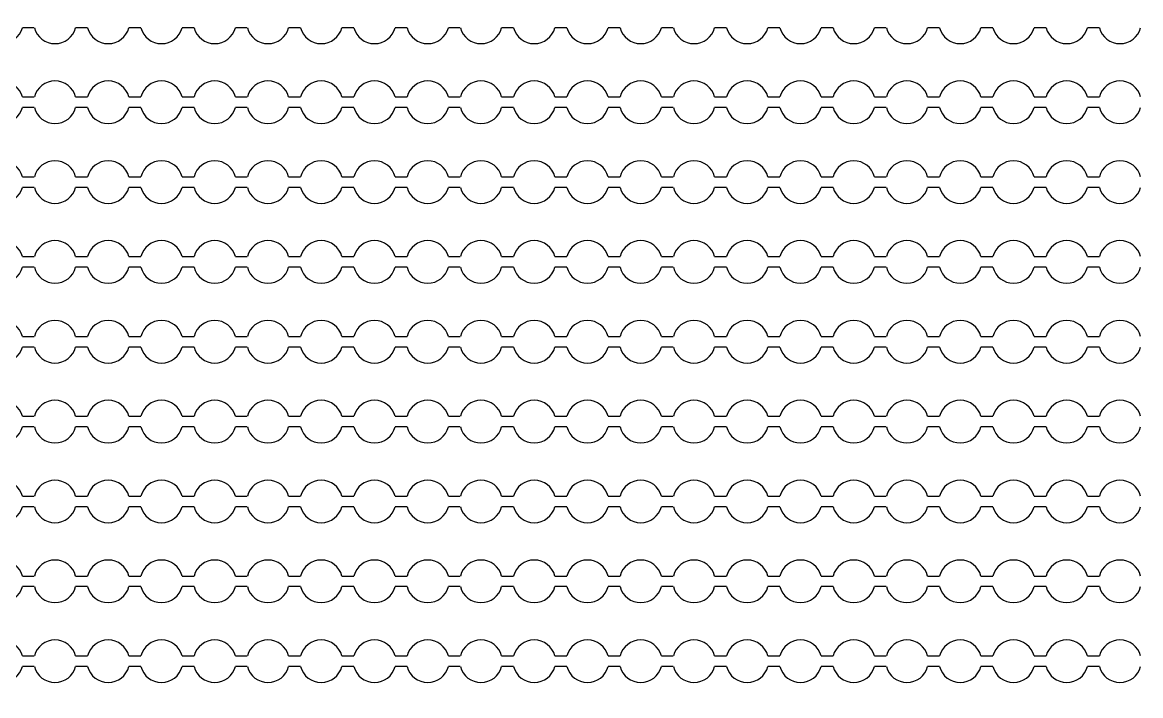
# Model space of a CAD drawing. Extents: x 4056 to 105656, y 4120 to 105720.
# Drawn here: x 60891 to 61941, y 73867 to 74499 of the extents above; entities that cross this region are included whole.
import ezdxf

# ---------------------------------------------------------------- set-up
doc = ezdxf.new("R2010")
doc.units = 13
doc.header["$MEASUREMENT"] = 0
doc.layers.add('Main Layer', color=7, linetype='Continuous', lineweight=0)

msp = doc.modelspace()

# ---------------------------------------------------------------- linework, layer by layer
for p, q in [((60902.1, 74494.2), (60890.9, 74494.2)), ((60952.1, 74494.2), (60940.9, 74494.2)), ((61002.1, 74494.2), (60990.9, 74494.2)), ((61052.1, 74494.2), (61040.9, 74494.2)), ((61102.1, 74494.2), (61090.9, 74494.2)), ((61152.1, 74494.2), (61140.9, 74494.2)), ((61202.1, 74494.2), (61190.9, 74494.2)), ((61252.1, 74494.2), (61240.9, 74494.2)), ((61302.1, 74494.2), (61290.9, 74494.2)), ((61352.1, 74494.2), (61340.9, 74494.2)), ((61402.1, 74494.2), (61390.9, 74494.2)), ((61452.1, 74494.2), (61440.9, 74494.2)), ((61502.1, 74494.2), (61490.9, 74494.2)), ((61552.1, 74494.2), (61540.9, 74494.2)), ((61602.1, 74494.2), (61590.9, 74494.2)), ((61652.1, 74494.2), (61640.9, 74494.2)), ((61702.1, 74494.2), (61690.9, 74494.2)), ((61752.1, 74494.2), (61740.9, 74494.2)), ((61802.1, 74494.2), (61790.9, 74494.2)), ((61852.1, 74494.2), (61840.9, 74494.2)), ((61902.1, 74494.2), (61890.9, 74494.2)), ((60890.9, 74429.2), (60902.1, 74429.2)), ((60940.9, 74429.2), (60952.1, 74429.2)), ((60990.9, 74429.2), (61002.1, 74429.2)), ((61040.9, 74429.2), (61052.1, 74429.2)), ((61090.9, 74429.2), (61102.1, 74429.2)), ((61140.9, 74429.2), (61152.1, 74429.2)), ((61190.9, 74429.2), (61202.1, 74429.2)), ((61240.9, 74429.2), (61252.1, 74429.2)), ((61290.9, 74429.2), (61302.1, 74429.2)), ((61340.9, 74429.2), (61352.1, 74429.2)), ((61390.9, 74429.2), (61402.1, 74429.2)), ((61440.9, 74429.2), (61452.1, 74429.2)), ((61490.9, 74429.2), (61502.1, 74429.2)), ((61540.9, 74429.2), (61552.1, 74429.2)), ((61590.9, 74429.2), (61602.1, 74429.2)), ((61640.9, 74429.2), (61652.1, 74429.2)), ((61690.9, 74429.2), (61702.1, 74429.2)), ((61740.9, 74429.2), (61752.1, 74429.2)), ((61790.9, 74429.2), (61802.1, 74429.2)), ((61840.9, 74429.2), (61852.1, 74429.2)), ((61890.9, 74429.2), (61902.1, 74429.2)), ((60902.1, 74419.2), (60890.9, 74419.2)), ((60952.1, 74419.2), (60940.9, 74419.2)), ((61002.1, 74419.2), (60990.9, 74419.2)), ((61052.1, 74419.2), (61040.9, 74419.2)), ((61102.1, 74419.2), (61090.9, 74419.2)), ((61152.1, 74419.2), (61140.9, 74419.2)), ((61202.1, 74419.2), (61190.9, 74419.2)), ((61252.1, 74419.2), (61240.9, 74419.2)), ((61302.1, 74419.2), (61290.9, 74419.2)), ((61352.1, 74419.2), (61340.9, 74419.2)), ((61402.1, 74419.2), (61390.9, 74419.2)), ((61452.1, 74419.2), (61440.9, 74419.2)), ((61502.1, 74419.2), (61490.9, 74419.2)), ((61552.1, 74419.2), (61540.9, 74419.2)), ((61602.1, 74419.2), (61590.9, 74419.2)), ((61652.1, 74419.2), (61640.9, 74419.2)), ((61702.1, 74419.2), (61690.9, 74419.2)), ((61752.1, 74419.2), (61740.9, 74419.2)), ((61802.1, 74419.2), (61790.9, 74419.2)), ((61852.1, 74419.2), (61840.9, 74419.2)), ((61902.1, 74419.2), (61890.9, 74419.2)), ((60890.9, 74354.2), (60902.1, 74354.2)), ((60940.9, 74354.2), (60952.1, 74354.2)), ((60990.9, 74354.2), (61002.1, 74354.2)), ((61040.9, 74354.2), (61052.1, 74354.2)), ((61090.9, 74354.2), (61102.1, 74354.2)), ((61140.9, 74354.2), (61152.1, 74354.2)), ((61190.9, 74354.2), (61202.1, 74354.2)), ((61240.9, 74354.2), (61252.1, 74354.2)), ((61290.9, 74354.2), (61302.1, 74354.2)), ((61340.9, 74354.2), (61352.1, 74354.2)), ((61390.9, 74354.2), (61402.1, 74354.2)), ((61440.9, 74354.2), (61452.1, 74354.2)), ((61490.9, 74354.2), (61502.1, 74354.2)), ((61540.9, 74354.2), (61552.1, 74354.2)), ((61590.9, 74354.2), (61602.1, 74354.2)), ((61640.9, 74354.2), (61652.1, 74354.2)), ((61690.9, 74354.2), (61702.1, 74354.2)), ((61740.9, 74354.2), (61752.1, 74354.2)), ((61790.9, 74354.2), (61802.1, 74354.2)), ((61840.9, 74354.2), (61852.1, 74354.2)), ((61890.9, 74354.2), (61902.1, 74354.2)), ((60902.1, 74344.2), (60890.9, 74344.2)), ((60952.1, 74344.2), (60940.9, 74344.2)), ((61002.1, 74344.2), (60990.9, 74344.2)), ((61052.1, 74344.2), (61040.9, 74344.2)), ((61102.1, 74344.2), (61090.9, 74344.2)), ((61152.1, 74344.2), (61140.9, 74344.2)), ((61202.1, 74344.2), (61190.9, 74344.2)), ((61252.1, 74344.2), (61240.9, 74344.2)), ((61302.1, 74344.2), (61290.9, 74344.2)), ((61352.1, 74344.2), (61340.9, 74344.2)), ((61402.1, 74344.2), (61390.9, 74344.2)), ((61452.1, 74344.2), (61440.9, 74344.2)), ((61502.1, 74344.2), (61490.9, 74344.2)), ((61552.1, 74344.2), (61540.9, 74344.2)), ((61602.1, 74344.2), (61590.9, 74344.2)), ((61652.1, 74344.2), (61640.9, 74344.2)), ((61702.1, 74344.2), (61690.9, 74344.2)), ((61752.1, 74344.2), (61740.9, 74344.2)), ((61802.1, 74344.2), (61790.9, 74344.2)), ((61852.1, 74344.2), (61840.9, 74344.2)), ((61902.1, 74344.2), (61890.9, 74344.2)), ((60890.9, 74279.2), (60902.1, 74279.2)), ((60940.9, 74279.2), (60952.1, 74279.2)), ((60990.9, 74279.2), (61002.1, 74279.2)), ((61040.9, 74279.2), (61052.1, 74279.2)), ((61090.9, 74279.2), (61102.1, 74279.2)), ((61140.9, 74279.2), (61152.1, 74279.2)), ((61190.9, 74279.2), (61202.1, 74279.2)), ((61240.9, 74279.2), (61252.1, 74279.2)), ((61290.9, 74279.2), (61302.1, 74279.2)), ((61340.9, 74279.2), (61352.1, 74279.2)), ((61390.9, 74279.2), (61402.1, 74279.2)), ((61440.9, 74279.2), (61452.1, 74279.2)), ((61490.9, 74279.2), (61502.1, 74279.2)), ((61540.9, 74279.2), (61552.1, 74279.2)), ((61590.9, 74279.2), (61602.1, 74279.2)), ((61640.9, 74279.2), (61652.1, 74279.2)), ((61690.9, 74279.2), (61702.1, 74279.2)), ((61740.9, 74279.2), (61752.1, 74279.2)), ((61790.9, 74279.2), (61802.1, 74279.2)), ((61840.9, 74279.2), (61852.1, 74279.2)), ((61890.9, 74279.2), (61902.1, 74279.2)), ((60902.1, 74269.2), (60890.9, 74269.2)), ((60952.1, 74269.2), (60940.9, 74269.2)), ((61002.1, 74269.2), (60990.9, 74269.2)), ((61052.1, 74269.2), (61040.9, 74269.2)), ((61102.1, 74269.2), (61090.9, 74269.2)), ((61152.1, 74269.2), (61140.9, 74269.2)), ((61202.1, 74269.2), (61190.9, 74269.2)), ((61252.1, 74269.2), (61240.9, 74269.2)), ((61302.1, 74269.2), (61290.9, 74269.2)), ((61352.1, 74269.2), (61340.9, 74269.2)), ((61402.1, 74269.2), (61390.9, 74269.2)), ((61452.1, 74269.2), (61440.9, 74269.2)), ((61502.1, 74269.2), (61490.9, 74269.2)), ((61552.1, 74269.2), (61540.9, 74269.2)), ((61602.1, 74269.2), (61590.9, 74269.2)), ((61652.1, 74269.2), (61640.9, 74269.2)), ((61702.1, 74269.2), (61690.9, 74269.2)), ((61752.1, 74269.2), (61740.9, 74269.2)), ((61802.1, 74269.2), (61790.9, 74269.2)), ((61852.1, 74269.2), (61840.9, 74269.2)), ((61902.1, 74269.2), (61890.9, 74269.2)), ((60890.9, 74204.2), (60902.1, 74204.2)), ((60940.9, 74204.2), (60952.1, 74204.2)), ((60990.9, 74204.2), (61002.1, 74204.2)), ((61040.9, 74204.2), (61052.1, 74204.2)), ((61090.9, 74204.2), (61102.1, 74204.2)), ((61140.9, 74204.2), (61152.1, 74204.2)), ((61190.9, 74204.2), (61202.1, 74204.2)), ((61240.9, 74204.2), (61252.1, 74204.2)), ((61290.9, 74204.2), (61302.1, 74204.2)), ((61340.9, 74204.2), (61352.1, 74204.2)), ((61390.9, 74204.2), (61402.1, 74204.2)), ((61440.9, 74204.2), (61452.1, 74204.2)), ((61490.9, 74204.2), (61502.1, 74204.2)), ((61540.9, 74204.2), (61552.1, 74204.2)), ((61590.9, 74204.2), (61602.1, 74204.2)), ((61640.9, 74204.2), (61652.1, 74204.2)), ((61690.9, 74204.2), (61702.1, 74204.2)), ((61740.9, 74204.2), (61752.1, 74204.2)), ((61790.9, 74204.2), (61802.1, 74204.2)), ((61840.9, 74204.2), (61852.1, 74204.2)), ((61890.9, 74204.2), (61902.1, 74204.2)), ((60902.1, 74194.2), (60890.9, 74194.2)), ((60952.1, 74194.2), (60940.9, 74194.2)), ((61002.1, 74194.2), (60990.9, 74194.2)), ((61052.1, 74194.2), (61040.9, 74194.2)), ((61102.1, 74194.2), (61090.9, 74194.2)), ((61152.1, 74194.2), (61140.9, 74194.2)), ((61202.1, 74194.2), (61190.9, 74194.2)), ((61252.1, 74194.2), (61240.9, 74194.2)), ((61302.1, 74194.2), (61290.9, 74194.2)), ((61352.1, 74194.2), (61340.9, 74194.2)), ((61402.1, 74194.2), (61390.9, 74194.2)), ((61452.1, 74194.2), (61440.9, 74194.2)), ((61502.1, 74194.2), (61490.9, 74194.2)), ((61552.1, 74194.2), (61540.9, 74194.2)), ((61602.1, 74194.2), (61590.9, 74194.2)), ((61652.1, 74194.2), (61640.9, 74194.2)), ((61702.1, 74194.2), (61690.9, 74194.2)), ((61752.1, 74194.2), (61740.9, 74194.2)), ((61802.1, 74194.2), (61790.9, 74194.2)), ((61852.1, 74194.2), (61840.9, 74194.2)), ((61902.1, 74194.2), (61890.9, 74194.2)), ((60890.9, 74129.2), (60902.1, 74129.2)), ((60940.9, 74129.2), (60952.1, 74129.2)), ((60990.9, 74129.2), (61002.1, 74129.2)), ((61040.9, 74129.2), (61052.1, 74129.2)), ((61090.9, 74129.2), (61102.1, 74129.2)), ((61140.9, 74129.2), (61152.1, 74129.2)), ((61190.9, 74129.2), (61202.1, 74129.2)), ((61240.9, 74129.2), (61252.1, 74129.2)), ((61290.9, 74129.2), (61302.1, 74129.2)), ((61340.9, 74129.2), (61352.1, 74129.2)), ((61390.9, 74129.2), (61402.1, 74129.2)), ((61440.9, 74129.2), (61452.1, 74129.2)), ((61490.9, 74129.2), (61502.1, 74129.2)), ((61540.9, 74129.2), (61552.1, 74129.2)), ((61590.9, 74129.2), (61602.1, 74129.2)), ((61640.9, 74129.2), (61652.1, 74129.2)), ((61690.9, 74129.2), (61702.1, 74129.2)), ((61740.9, 74129.2), (61752.1, 74129.2)), ((61790.9, 74129.2), (61802.1, 74129.2)), ((61840.9, 74129.2), (61852.1, 74129.2)), ((61890.9, 74129.2), (61902.1, 74129.2)), ((60902.1, 74119.2), (60890.9, 74119.2)), ((60952.1, 74119.2), (60940.9, 74119.2)), ((61002.1, 74119.2), (60990.9, 74119.2)), ((61052.1, 74119.2), (61040.9, 74119.2)), ((61102.1, 74119.2), (61090.9, 74119.2)), ((61152.1, 74119.2), (61140.9, 74119.2)), ((61202.1, 74119.2), (61190.9, 74119.2)), ((61252.1, 74119.2), (61240.9, 74119.2)), ((61302.1, 74119.2), (61290.9, 74119.2)), ((61352.1, 74119.2), (61340.9, 74119.2)), ((61402.1, 74119.2), (61390.9, 74119.2)), ((61452.1, 74119.2), (61440.9, 74119.2)), ((61502.1, 74119.2), (61490.9, 74119.2)), ((61552.1, 74119.2), (61540.9, 74119.2)), ((61602.1, 74119.2), (61590.9, 74119.2)), ((61652.1, 74119.2), (61640.9, 74119.2)), ((61702.1, 74119.2), (61690.9, 74119.2)), ((61752.1, 74119.2), (61740.9, 74119.2)), ((61802.1, 74119.2), (61790.9, 74119.2)), ((61852.1, 74119.2), (61840.9, 74119.2)), ((61902.1, 74119.2), (61890.9, 74119.2)), ((60890.9, 74054.2), (60902.1, 74054.2)), ((60940.9, 74054.2), (60952.1, 74054.2)), ((60990.9, 74054.2), (61002.1, 74054.2)), ((61040.9, 74054.2), (61052.1, 74054.2)), ((61090.9, 74054.2), (61102.1, 74054.2)), ((61140.9, 74054.2), (61152.1, 74054.2)), ((61190.9, 74054.2), (61202.1, 74054.2)), ((61240.9, 74054.2), (61252.1, 74054.2)), ((61290.9, 74054.2), (61302.1, 74054.2)), ((61340.9, 74054.2), (61352.1, 74054.2)), ((61390.9, 74054.2), (61402.1, 74054.2)), ((61440.9, 74054.2), (61452.1, 74054.2)), ((61490.9, 74054.2), (61502.1, 74054.2)), ((61540.9, 74054.2), (61552.1, 74054.2)), ((61590.9, 74054.2), (61602.1, 74054.2)), ((61640.9, 74054.2), (61652.1, 74054.2)), ((61690.9, 74054.2), (61702.1, 74054.2)), ((61740.9, 74054.2), (61752.1, 74054.2)), ((61790.9, 74054.2), (61802.1, 74054.2)), ((61840.9, 74054.2), (61852.1, 74054.2)), ((61890.9, 74054.2), (61902.1, 74054.2)), ((60902.1, 74044.2), (60890.9, 74044.2)), ((60952.1, 74044.2), (60940.9, 74044.2)), ((61002.1, 74044.2), (60990.9, 74044.2)), ((61052.1, 74044.2), (61040.9, 74044.2)), ((61102.1, 74044.2), (61090.9, 74044.2)), ((61152.1, 74044.2), (61140.9, 74044.2)), ((61202.1, 74044.2), (61190.9, 74044.2)), ((61252.1, 74044.2), (61240.9, 74044.2)), ((61302.1, 74044.2), (61290.9, 74044.2)), ((61352.1, 74044.2), (61340.9, 74044.2)), ((61402.1, 74044.2), (61390.9, 74044.2)), ((61452.1, 74044.2), (61440.9, 74044.2)), ((61502.1, 74044.2), (61490.9, 74044.2)), ((61552.1, 74044.2), (61540.9, 74044.2)), ((61602.1, 74044.2), (61590.9, 74044.2)), ((61652.1, 74044.2), (61640.9, 74044.2)), ((61702.1, 74044.2), (61690.9, 74044.2)), ((61752.1, 74044.2), (61740.9, 74044.2)), ((61802.1, 74044.2), (61790.9, 74044.2)), ((61852.1, 74044.2), (61840.9, 74044.2)), ((61902.1, 74044.2), (61890.9, 74044.2)), ((60890.9, 73979.2), (60902.1, 73979.2)), ((60940.9, 73979.2), (60952.1, 73979.2)), ((60990.9, 73979.2), (61002.1, 73979.2)), ((61040.9, 73979.2), (61052.1, 73979.2)), ((61090.9, 73979.2), (61102.1, 73979.2)), ((61140.9, 73979.2), (61152.1, 73979.2)), ((61190.9, 73979.2), (61202.1, 73979.2)), ((61240.9, 73979.2), (61252.1, 73979.2)), ((61290.9, 73979.2), (61302.1, 73979.2)), ((61340.9, 73979.2), (61352.1, 73979.2)), ((61390.9, 73979.2), (61402.1, 73979.2)), ((61440.9, 73979.2), (61452.1, 73979.2)), ((61490.9, 73979.2), (61502.1, 73979.2)), ((61540.9, 73979.2), (61552.1, 73979.2)), ((61590.9, 73979.2), (61602.1, 73979.2)), ((61640.9, 73979.2), (61652.1, 73979.2)), ((61690.9, 73979.2), (61702.1, 73979.2)), ((61740.9, 73979.2), (61752.1, 73979.2)), ((61790.9, 73979.2), (61802.1, 73979.2)), ((61840.9, 73979.2), (61852.1, 73979.2)), ((61890.9, 73979.2), (61902.1, 73979.2)), ((60902.1, 73969.2), (60890.9, 73969.2)), ((60952.1, 73969.2), (60940.9, 73969.2)), ((61002.1, 73969.2), (60990.9, 73969.2)), ((61052.1, 73969.2), (61040.9, 73969.2)), ((61102.1, 73969.2), (61090.9, 73969.2)), ((61152.1, 73969.2), (61140.9, 73969.2)), ((61202.1, 73969.2), (61190.9, 73969.2)), ((61252.1, 73969.2), (61240.9, 73969.2)), ((61302.1, 73969.2), (61290.9, 73969.2)), ((61352.1, 73969.2), (61340.9, 73969.2)), ((61402.1, 73969.2), (61390.9, 73969.2)), ((61452.1, 73969.2), (61440.9, 73969.2)), ((61502.1, 73969.2), (61490.9, 73969.2)), ((61552.1, 73969.2), (61540.9, 73969.2)), ((61602.1, 73969.2), (61590.9, 73969.2)), ((61652.1, 73969.2), (61640.9, 73969.2)), ((61702.1, 73969.2), (61690.9, 73969.2)), ((61752.1, 73969.2), (61740.9, 73969.2)), ((61802.1, 73969.2), (61790.9, 73969.2)), ((61852.1, 73969.2), (61840.9, 73969.2)), ((61902.1, 73969.2), (61890.9, 73969.2)), ((60890.9, 73904.2), (60902.1, 73904.2)), ((60940.9, 73904.2), (60952.1, 73904.2)), ((60990.9, 73904.2), (61002.1, 73904.2)), ((61040.9, 73904.2), (61052.1, 73904.2)), ((61090.9, 73904.2), (61102.1, 73904.2)), ((61140.9, 73904.2), (61152.1, 73904.2)), ((61190.9, 73904.2), (61202.1, 73904.2)), ((61240.9, 73904.2), (61252.1, 73904.2)), ((61290.9, 73904.2), (61302.1, 73904.2)), ((61340.9, 73904.2), (61352.1, 73904.2)), ((61390.9, 73904.2), (61402.1, 73904.2)), ((61440.9, 73904.2), (61452.1, 73904.2)), ((61490.9, 73904.2), (61502.1, 73904.2)), ((61540.9, 73904.2), (61552.1, 73904.2)), ((61590.9, 73904.2), (61602.1, 73904.2)), ((61640.9, 73904.2), (61652.1, 73904.2)), ((61690.9, 73904.2), (61702.1, 73904.2)), ((61740.9, 73904.2), (61752.1, 73904.2)), ((61790.9, 73904.2), (61802.1, 73904.2)), ((61840.9, 73904.2), (61852.1, 73904.2)), ((61890.9, 73904.2), (61902.1, 73904.2)), ((60902.1, 73894.2), (60890.9, 73894.2)), ((60952.1, 73894.2), (60940.9, 73894.2)), ((61002.1, 73894.2), (60990.9, 73894.2)), ((61052.1, 73894.2), (61040.9, 73894.2)), ((61102.1, 73894.2), (61090.9, 73894.2)), ((61152.1, 73894.2), (61140.9, 73894.2)), ((61202.1, 73894.2), (61190.9, 73894.2)), ((61252.1, 73894.2), (61240.9, 73894.2)), ((61302.1, 73894.2), (61290.9, 73894.2)), ((61352.1, 73894.2), (61340.9, 73894.2)), ((61402.1, 73894.2), (61390.9, 73894.2)), ((61452.1, 73894.2), (61440.9, 73894.2)), ((61502.1, 73894.2), (61490.9, 73894.2)), ((61552.1, 73894.2), (61540.9, 73894.2)), ((61602.1, 73894.2), (61590.9, 73894.2)), ((61652.1, 73894.2), (61640.9, 73894.2)), ((61702.1, 73894.2), (61690.9, 73894.2)), ((61752.1, 73894.2), (61740.9, 73894.2)), ((61802.1, 73894.2), (61790.9, 73894.2)), ((61852.1, 73894.2), (61840.9, 73894.2)), ((61902.1, 73894.2), (61890.9, 73894.2))]:
    msp.add_line(p, q)
at = {"lineweight": 0}
msp.add_circle((61011.6, 73976.1), 11000, dxfattribs=at)
for centre, start, end in [((60871.5, 74499.2), 194.4775, 345.5225), ((60921.5, 74499.2), 194.4775, 345.5225), ((60971.5, 74499.2), 194.4775, 345.5225), ((61021.5, 74499.2), 194.4775, 345.5225), ((61071.5, 74499.2), 194.4775, 345.5225), ((61121.5, 74499.2), 194.4775, 345.5225), ((61171.5, 74499.2), 194.4775, 345.5225), ((61221.5, 74499.2), 194.4775, 345.5225), ((61271.5, 74499.2), 194.4775, 345.5225), ((61321.5, 74499.2), 194.4775, 345.5225), ((61371.5, 74499.2), 194.4775, 345.5225), ((61421.5, 74499.2), 194.4775, 345.5225), ((61471.5, 74499.2), 194.4775, 345.5225), ((61521.5, 74499.2), 194.4775, 345.5225), ((61571.5, 74499.2), 194.4775, 345.5225), ((61621.5, 74499.2), 194.4775, 345.5225), ((61671.5, 74499.2), 194.4775, 345.5225), ((61721.5, 74499.2), 194.4775, 345.5225), ((61771.5, 74499.2), 194.4775, 345.5225), ((61821.5, 74499.2), 194.4775, 345.5225), ((61871.5, 74499.2), 194.4775, 345.5225), ((61921.5, 74499.2), 194.4775, 345.5225), ((60871.5, 74424.2), 14.4775, 165.5225), ((60921.5, 74424.2), 14.4775, 165.5225), ((60971.5, 74424.2), 14.4775, 165.5225), ((61021.5, 74424.2), 14.4775, 165.5225), ((61071.5, 74424.2), 14.4775, 165.5225), ((61121.5, 74424.2), 14.4775, 165.5225), ((61171.5, 74424.2), 14.4775, 165.5225), ((61221.5, 74424.2), 14.4775, 165.5225), ((61271.5, 74424.2), 14.4775, 165.5225), ((61321.5, 74424.2), 14.4775, 165.5225), ((61371.5, 74424.2), 14.4775, 165.5225), ((61421.5, 74424.2), 14.4775, 165.5225), ((61471.5, 74424.2), 14.4775, 165.5225), ((61521.5, 74424.2), 14.4775, 165.5225), ((61571.5, 74424.2), 14.4775, 165.5225), ((61621.5, 74424.2), 14.4775, 165.5225), ((61671.5, 74424.2), 14.4775, 165.5225), ((61721.5, 74424.2), 14.4775, 165.5225), ((61771.5, 74424.2), 14.4775, 165.5225), ((61821.5, 74424.2), 14.4775, 165.5225), ((61871.5, 74424.2), 14.4775, 165.5225), ((61921.5, 74424.2), 14.4775, 165.5225), ((60871.5, 74424.2), 194.4775, 345.5225), ((60921.5, 74424.2), 194.4775, 345.5225), ((60971.5, 74424.2), 194.4775, 345.5225), ((61021.5, 74424.2), 194.4775, 345.5225), ((61071.5, 74424.2), 194.4775, 345.5225), ((61121.5, 74424.2), 194.4775, 345.5225), ((61171.5, 74424.2), 194.4775, 345.5225), ((61221.5, 74424.2), 194.4775, 345.5225), ((61271.5, 74424.2), 194.4775, 345.5225), ((61321.5, 74424.2), 194.4775, 345.5225), ((61371.5, 74424.2), 194.4775, 345.5225), ((61421.5, 74424.2), 194.4775, 345.5225), ((61471.5, 74424.2), 194.4775, 345.5225), ((61521.5, 74424.2), 194.4775, 345.5225), ((61571.5, 74424.2), 194.4775, 345.5225), ((61621.5, 74424.2), 194.4775, 345.5225), ((61671.5, 74424.2), 194.4775, 345.5225), ((61721.5, 74424.2), 194.4775, 345.5225), ((61771.5, 74424.2), 194.4775, 345.5225), ((61821.5, 74424.2), 194.4775, 345.5225), ((61871.5, 74424.2), 194.4775, 345.5225), ((61921.5, 74424.2), 194.4775, 345.5225), ((60871.5, 74349.2), 14.4775, 165.5225), ((60921.5, 74349.2), 14.4775, 165.5225), ((60971.5, 74349.2), 14.4775, 165.5225), ((61021.5, 74349.2), 14.4775, 165.5225), ((61071.5, 74349.2), 14.4775, 165.5225), ((61121.5, 74349.2), 14.4775, 165.5225), ((61171.5, 74349.2), 14.4775, 165.5225), ((61221.5, 74349.2), 14.4775, 165.5225), ((61271.5, 74349.2), 14.4775, 165.5225), ((61321.5, 74349.2), 14.4775, 165.5225), ((61371.5, 74349.2), 14.4775, 165.5225), ((61421.5, 74349.2), 14.4775, 165.5225), ((61471.5, 74349.2), 14.4775, 165.5225), ((61521.5, 74349.2), 14.4775, 165.5225), ((61571.5, 74349.2), 14.4775, 165.5225), ((61621.5, 74349.2), 14.4775, 165.5225), ((61671.5, 74349.2), 14.4775, 165.5225), ((61721.5, 74349.2), 14.4775, 165.5225), ((61771.5, 74349.2), 14.4775, 165.5225), ((61821.5, 74349.2), 14.4775, 165.5225), ((61871.5, 74349.2), 14.4775, 165.5225), ((61921.5, 74349.2), 14.4775, 165.5225), ((60871.5, 74349.2), 194.4775, 345.5225), ((60921.5, 74349.2), 194.4775, 345.5225), ((60971.5, 74349.2), 194.4775, 345.5225), ((61021.5, 74349.2), 194.4775, 345.5225), ((61071.5, 74349.2), 194.4775, 345.5225), ((61121.5, 74349.2), 194.4775, 345.5225), ((61171.5, 74349.2), 194.4775, 345.5225), ((61221.5, 74349.2), 194.4775, 345.5225), ((61271.5, 74349.2), 194.4775, 345.5225), ((61321.5, 74349.2), 194.4775, 345.5225), ((61371.5, 74349.2), 194.4775, 345.5225), ((61421.5, 74349.2), 194.4775, 345.5225), ((61471.5, 74349.2), 194.4775, 345.5225), ((61521.5, 74349.2), 194.4775, 345.5225), ((61571.5, 74349.2), 194.4775, 345.5225), ((61621.5, 74349.2), 194.4775, 345.5225), ((61671.5, 74349.2), 194.4775, 345.5225), ((61721.5, 74349.2), 194.4775, 345.5225), ((61771.5, 74349.2), 194.4775, 345.5225), ((61821.5, 74349.2), 194.4775, 345.5225), ((61871.5, 74349.2), 194.4775, 345.5225), ((61921.5, 74349.2), 194.4775, 345.5225), ((60871.5, 74274.2), 14.4775, 165.5225), ((60921.5, 74274.2), 14.4775, 165.5225), ((60971.5, 74274.2), 14.4775, 165.5225), ((61021.5, 74274.2), 14.4775, 165.5225), ((61071.5, 74274.2), 14.4775, 165.5225), ((61121.5, 74274.2), 14.4775, 165.5225), ((61171.5, 74274.2), 14.4775, 165.5225), ((61221.5, 74274.2), 14.4775, 165.5225), ((61271.5, 74274.2), 14.4775, 165.5225), ((61321.5, 74274.2), 14.4775, 165.5225), ((61371.5, 74274.2), 14.4775, 165.5225), ((61421.5, 74274.2), 14.4775, 165.5225), ((61471.5, 74274.2), 14.4775, 165.5225), ((61521.5, 74274.2), 14.4775, 165.5225), ((61571.5, 74274.2), 14.4775, 165.5225), ((61621.5, 74274.2), 14.4775, 165.5225), ((61671.5, 74274.2), 14.4775, 165.5225), ((61721.5, 74274.2), 14.4775, 165.5225), ((61771.5, 74274.2), 14.4775, 165.5225), ((61821.5, 74274.2), 14.4775, 165.5225), ((61871.5, 74274.2), 14.4775, 165.5225), ((61921.5, 74274.2), 14.4775, 165.5225), ((60871.5, 74274.2), 194.4775, 345.5225), ((60921.5, 74274.2), 194.4775, 345.5225), ((60971.5, 74274.2), 194.4775, 345.5225), ((61021.5, 74274.2), 194.4775, 345.5225), ((61071.5, 74274.2), 194.4775, 345.5225), ((61121.5, 74274.2), 194.4775, 345.5225), ((61171.5, 74274.2), 194.4775, 345.5225), ((61221.5, 74274.2), 194.4775, 345.5225), ((61271.5, 74274.2), 194.4775, 345.5225), ((61321.5, 74274.2), 194.4775, 345.5225), ((61371.5, 74274.2), 194.4775, 345.5225), ((61421.5, 74274.2), 194.4775, 345.5225), ((61471.5, 74274.2), 194.4775, 345.5225), ((61521.5, 74274.2), 194.4775, 345.5225), ((61571.5, 74274.2), 194.4775, 345.5225), ((61621.5, 74274.2), 194.4775, 345.5225), ((61671.5, 74274.2), 194.4775, 345.5225), ((61721.5, 74274.2), 194.4775, 345.5225), ((61771.5, 74274.2), 194.4775, 345.5225), ((61821.5, 74274.2), 194.4775, 345.5225), ((61871.5, 74274.2), 194.4775, 345.5225), ((61921.5, 74274.2), 194.4775, 345.5225), ((60871.5, 74199.2), 14.4775, 165.5225), ((60921.5, 74199.2), 14.4775, 165.5225), ((60971.5, 74199.2), 14.4775, 165.5225), ((61021.5, 74199.2), 14.4775, 165.5225), ((61071.5, 74199.2), 14.4775, 165.5225), ((61121.5, 74199.2), 14.4775, 165.5225), ((61171.5, 74199.2), 14.4775, 165.5225), ((61221.5, 74199.2), 14.4775, 165.5225), ((61271.5, 74199.2), 14.4775, 165.5225), ((61321.5, 74199.2), 14.4775, 165.5225), ((61371.5, 74199.2), 14.4775, 165.5225), ((61421.5, 74199.2), 14.4775, 165.5225), ((61471.5, 74199.2), 14.4775, 165.5225), ((61521.5, 74199.2), 14.4775, 165.5225), ((61571.5, 74199.2), 14.4775, 165.5225), ((61621.5, 74199.2), 14.4775, 165.5225), ((61671.5, 74199.2), 14.4775, 165.5225), ((61721.5, 74199.2), 14.4775, 165.5225), ((61771.5, 74199.2), 14.4775, 165.5225), ((61821.5, 74199.2), 14.4775, 165.5225), ((61871.5, 74199.2), 14.4775, 165.5225), ((61921.5, 74199.2), 14.4775, 165.5225), ((60871.5, 74199.2), 194.4775, 345.5225), ((60921.5, 74199.2), 194.4775, 345.5225), ((60971.5, 74199.2), 194.4775, 345.5225), ((61021.5, 74199.2), 194.4775, 345.5225), ((61071.5, 74199.2), 194.4775, 345.5225), ((61121.5, 74199.2), 194.4775, 345.5225), ((61171.5, 74199.2), 194.4775, 345.5225), ((61221.5, 74199.2), 194.4775, 345.5225), ((61271.5, 74199.2), 194.4775, 345.5225), ((61321.5, 74199.2), 194.4775, 345.5225), ((61371.5, 74199.2), 194.4775, 345.5225), ((61421.5, 74199.2), 194.4775, 345.5225), ((61471.5, 74199.2), 194.4775, 345.5225), ((61521.5, 74199.2), 194.4775, 345.5225), ((61571.5, 74199.2), 194.4775, 345.5225), ((61621.5, 74199.2), 194.4775, 345.5225), ((61671.5, 74199.2), 194.4775, 345.5225), ((61721.5, 74199.2), 194.4775, 345.5225), ((61771.5, 74199.2), 194.4775, 345.5225), ((61821.5, 74199.2), 194.4775, 345.5225), ((61871.5, 74199.2), 194.4775, 345.5225), ((61921.5, 74199.2), 194.4775, 345.5225), ((60871.5, 74124.2), 14.4775, 165.5225), ((60921.5, 74124.2), 14.4775, 165.5225), ((60971.5, 74124.2), 14.4775, 165.5225), ((61021.5, 74124.2), 14.4775, 165.5225), ((61071.5, 74124.2), 14.4775, 165.5225), ((61121.5, 74124.2), 14.4775, 165.5225), ((61171.5, 74124.2), 14.4775, 165.5225), ((61221.5, 74124.2), 14.4775, 165.5225), ((61271.5, 74124.2), 14.4775, 165.5225), ((61321.5, 74124.2), 14.4775, 165.5225), ((61371.5, 74124.2), 14.4775, 165.5225), ((61421.5, 74124.2), 14.4775, 165.5225), ((61471.5, 74124.2), 14.4775, 165.5225), ((61521.5, 74124.2), 14.4775, 165.5225), ((61571.5, 74124.2), 14.4775, 165.5225), ((61621.5, 74124.2), 14.4775, 165.5225), ((61671.5, 74124.2), 14.4775, 165.5225), ((61721.5, 74124.2), 14.4775, 165.5225), ((61771.5, 74124.2), 14.4775, 165.5225), ((61821.5, 74124.2), 14.4775, 165.5225), ((61871.5, 74124.2), 14.4775, 165.5225), ((61921.5, 74124.2), 14.4775, 165.5225), ((60871.5, 74124.2), 194.4775, 345.5225), ((60921.5, 74124.2), 194.4775, 345.5225), ((60971.5, 74124.2), 194.4775, 345.5225), ((61021.5, 74124.2), 194.4775, 345.5225), ((61071.5, 74124.2), 194.4775, 345.5225), ((61121.5, 74124.2), 194.4775, 345.5225), ((61171.5, 74124.2), 194.4775, 345.5225), ((61221.5, 74124.2), 194.4775, 345.5225), ((61271.5, 74124.2), 194.4775, 345.5225), ((61321.5, 74124.2), 194.4775, 345.5225), ((61371.5, 74124.2), 194.4775, 345.5225), ((61421.5, 74124.2), 194.4775, 345.5225), ((61471.5, 74124.2), 194.4775, 345.5225), ((61521.5, 74124.2), 194.4775, 345.5225), ((61571.5, 74124.2), 194.4775, 345.5225), ((61621.5, 74124.2), 194.4775, 345.5225), ((61671.5, 74124.2), 194.4775, 345.5225), ((61721.5, 74124.2), 194.4775, 345.5225), ((61771.5, 74124.2), 194.4775, 345.5225), ((61821.5, 74124.2), 194.4775, 345.5225), ((61871.5, 74124.2), 194.4775, 345.5225), ((61921.5, 74124.2), 194.4775, 345.5225), ((60871.5, 74049.2), 14.4775, 165.5225), ((60921.5, 74049.2), 14.4775, 165.5225), ((60971.5, 74049.2), 14.4775, 165.5225), ((61021.5, 74049.2), 14.4775, 165.5225), ((61071.5, 74049.2), 14.4775, 165.5225), ((61121.5, 74049.2), 14.4775, 165.5225), ((61171.5, 74049.2), 14.4775, 165.5225), ((61221.5, 74049.2), 14.4775, 165.5225), ((61271.5, 74049.2), 14.4775, 165.5225), ((61321.5, 74049.2), 14.4775, 165.5225), ((61371.5, 74049.2), 14.4775, 165.5225), ((61421.5, 74049.2), 14.4775, 165.5225), ((61471.5, 74049.2), 14.4775, 165.5225), ((61521.5, 74049.2), 14.4775, 165.5225), ((61571.5, 74049.2), 14.4775, 165.5225), ((61621.5, 74049.2), 14.4775, 165.5225), ((61671.5, 74049.2), 14.4775, 165.5225), ((61721.5, 74049.2), 14.4775, 165.5225), ((61771.5, 74049.2), 14.4775, 165.5225), ((61821.5, 74049.2), 14.4775, 165.5225), ((61871.5, 74049.2), 14.4775, 165.5225), ((61921.5, 74049.2), 14.4775, 165.5225), ((60871.5, 74049.2), 194.4775, 345.5225), ((60921.5, 74049.2), 194.4775, 345.5225), ((60971.5, 74049.2), 194.4775, 345.5225), ((61021.5, 74049.2), 194.4775, 345.5225), ((61071.5, 74049.2), 194.4775, 345.5225), ((61121.5, 74049.2), 194.4775, 345.5225), ((61171.5, 74049.2), 194.4775, 345.5225), ((61221.5, 74049.2), 194.4775, 345.5225), ((61271.5, 74049.2), 194.4775, 345.5225), ((61321.5, 74049.2), 194.4775, 345.5225), ((61371.5, 74049.2), 194.4775, 345.5225), ((61421.5, 74049.2), 194.4775, 345.5225), ((61471.5, 74049.2), 194.4775, 345.5225), ((61521.5, 74049.2), 194.4775, 345.5225), ((61571.5, 74049.2), 194.4775, 345.5225), ((61621.5, 74049.2), 194.4775, 345.5225), ((61671.5, 74049.2), 194.4775, 345.5225), ((61721.5, 74049.2), 194.4775, 345.5225), ((61771.5, 74049.2), 194.4775, 345.5225), ((61821.5, 74049.2), 194.4775, 345.5225), ((61871.5, 74049.2), 194.4775, 345.5225), ((61921.5, 74049.2), 194.4775, 345.5225), ((60871.5, 73974.2), 14.4775, 165.5225), ((60921.5, 73974.2), 14.4775, 165.5225), ((60971.5, 73974.2), 14.4775, 165.5225), ((61021.5, 73974.2), 14.4775, 165.5225), ((61071.5, 73974.2), 14.4775, 165.5225), ((61121.5, 73974.2), 14.4775, 165.5225), ((61171.5, 73974.2), 14.4775, 165.5225), ((61221.5, 73974.2), 14.4775, 165.5225), ((61271.5, 73974.2), 14.4775, 165.5225), ((61321.5, 73974.2), 14.4775, 165.5225), ((61371.5, 73974.2), 14.4775, 165.5225), ((61421.5, 73974.2), 14.4775, 165.5225), ((61471.5, 73974.2), 14.4775, 165.5225), ((61521.5, 73974.2), 14.4775, 165.5225), ((61571.5, 73974.2), 14.4775, 165.5225), ((61621.5, 73974.2), 14.4775, 165.5225), ((61671.5, 73974.2), 14.4775, 165.5225), ((61721.5, 73974.2), 14.4775, 165.5225), ((61771.5, 73974.2), 14.4775, 165.5225), ((61821.5, 73974.2), 14.4775, 165.5225), ((61871.5, 73974.2), 14.4775, 165.5225), ((61921.5, 73974.2), 14.4775, 165.5225), ((60871.5, 73974.2), 194.4775, 345.5225), ((60921.5, 73974.2), 194.4775, 345.5225), ((60971.5, 73974.2), 194.4775, 345.5225), ((61021.5, 73974.2), 194.4775, 345.5225), ((61071.5, 73974.2), 194.4775, 345.5225), ((61121.5, 73974.2), 194.4775, 345.5225), ((61171.5, 73974.2), 194.4775, 345.5225), ((61221.5, 73974.2), 194.4775, 345.5225), ((61271.5, 73974.2), 194.4775, 345.5225), ((61321.5, 73974.2), 194.4775, 345.5225), ((61371.5, 73974.2), 194.4775, 345.5225), ((61421.5, 73974.2), 194.4775, 345.5225), ((61471.5, 73974.2), 194.4775, 345.5225), ((61521.5, 73974.2), 194.4775, 345.5225), ((61571.5, 73974.2), 194.4775, 345.5225), ((61621.5, 73974.2), 194.4775, 345.5225), ((61671.5, 73974.2), 194.4775, 345.5225), ((61721.5, 73974.2), 194.4775, 345.5225), ((61771.5, 73974.2), 194.4775, 345.5225), ((61821.5, 73974.2), 194.4775, 345.5225), ((61871.5, 73974.2), 194.4775, 345.5225), ((61921.5, 73974.2), 194.4775, 345.5225), ((60871.5, 73899.2), 14.4775, 165.5225), ((60921.5, 73899.2), 14.4775, 165.5225), ((60971.5, 73899.2), 14.4775, 165.5225), ((61021.5, 73899.2), 14.4775, 165.5225), ((61071.5, 73899.2), 14.4775, 165.5225), ((61121.5, 73899.2), 14.4775, 165.5225), ((61171.5, 73899.2), 14.4775, 165.5225), ((61221.5, 73899.2), 14.4775, 165.5225), ((61271.5, 73899.2), 14.4775, 165.5225), ((61321.5, 73899.2), 14.4775, 165.5225), ((61371.5, 73899.2), 14.4775, 165.5225), ((61421.5, 73899.2), 14.4775, 165.5225), ((61471.5, 73899.2), 14.4775, 165.5225), ((61521.5, 73899.2), 14.4775, 165.5225), ((61571.5, 73899.2), 14.4775, 165.5225), ((61621.5, 73899.2), 14.4775, 165.5225), ((61671.5, 73899.2), 14.4775, 165.5225), ((61721.5, 73899.2), 14.4775, 165.5225), ((61771.5, 73899.2), 14.4775, 165.5225), ((61821.5, 73899.2), 14.4775, 165.5225), ((61871.5, 73899.2), 14.4775, 165.5225), ((61921.5, 73899.2), 14.4775, 165.5225), ((60871.5, 73899.2), 194.4775, 345.5225), ((60921.5, 73899.2), 194.4775, 345.5225), ((60971.5, 73899.2), 194.4775, 345.5225), ((61021.5, 73899.2), 194.4775, 345.5225), ((61071.5, 73899.2), 194.4775, 345.5225), ((61121.5, 73899.2), 194.4775, 345.5225), ((61171.5, 73899.2), 194.4775, 345.5225), ((61221.5, 73899.2), 194.4775, 345.5225), ((61271.5, 73899.2), 194.4775, 345.5225), ((61321.5, 73899.2), 194.4775, 345.5225), ((61371.5, 73899.2), 194.4775, 345.5225), ((61421.5, 73899.2), 194.4775, 345.5225), ((61471.5, 73899.2), 194.4775, 345.5225), ((61521.5, 73899.2), 194.4775, 345.5225), ((61571.5, 73899.2), 194.4775, 345.5225), ((61621.5, 73899.2), 194.4775, 345.5225), ((61671.5, 73899.2), 194.4775, 345.5225), ((61721.5, 73899.2), 194.4775, 345.5225), ((61771.5, 73899.2), 194.4775, 345.5225), ((61821.5, 73899.2), 194.4775, 345.5225), ((61871.5, 73899.2), 194.4775, 345.5225), ((61921.5, 73899.2), 194.4775, 345.5225)]:
    msp.add_arc(centre, 20, start, end)
at = {"layer": 'Main Layer'}
msp.add_circle((54856, 54920.5), 50800, dxfattribs=at)

doc.saveas('drawing.dxf')
